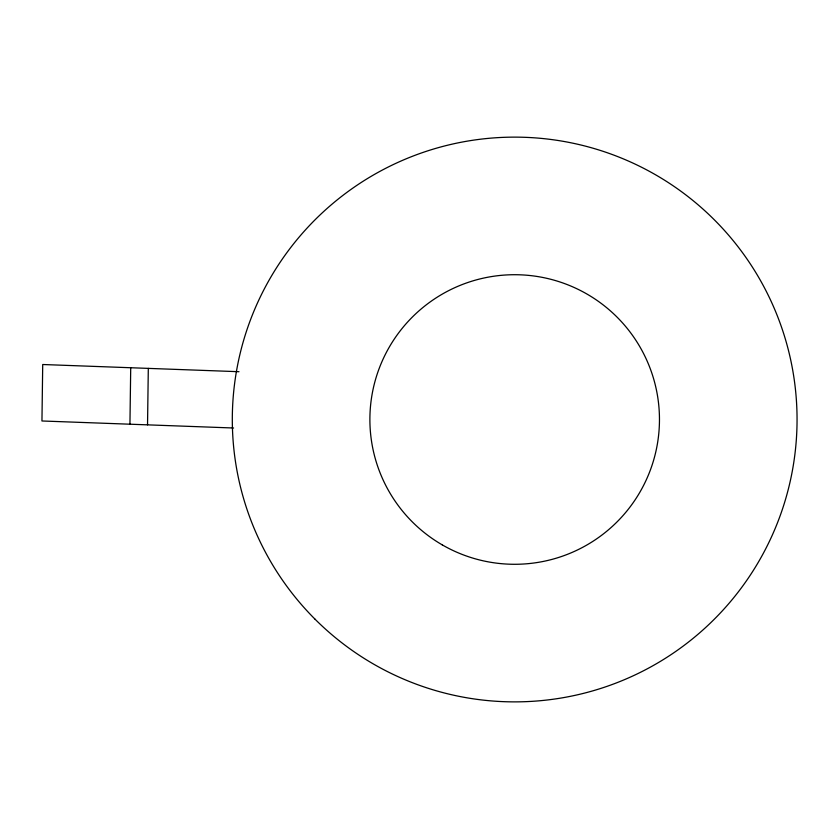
<?xml version="1.0" encoding="UTF-8"?>
<svg xmlns="http://www.w3.org/2000/svg" width="839" height="839" viewBox="0 0 839 839"><rect width="100%" height="100%" fill="white"/><g stroke="black" fill="none" stroke-linecap="round" stroke-linejoin="round"><path stroke-width="1.26" d="M129.94 424.198L130.716 367.744M147.538 424.849L148.304 368.384M238.989 371.708L42.716 364.514L41.95 420.979L233.567 428.005M315.013 619.172A282.376 282.376 0 0 0 787.433 492.587A282.376 282.376 0 0 0 441.597 146.752A282.376 282.376 0 0 0 315.013 619.172M442.279 544.889A144.79 144.79 0 0 0 659.464 419.5A144.79 144.79 0 0 0 442.279 294.111A144.79 144.79 0 0 0 442.279 544.889"/></g></svg>
